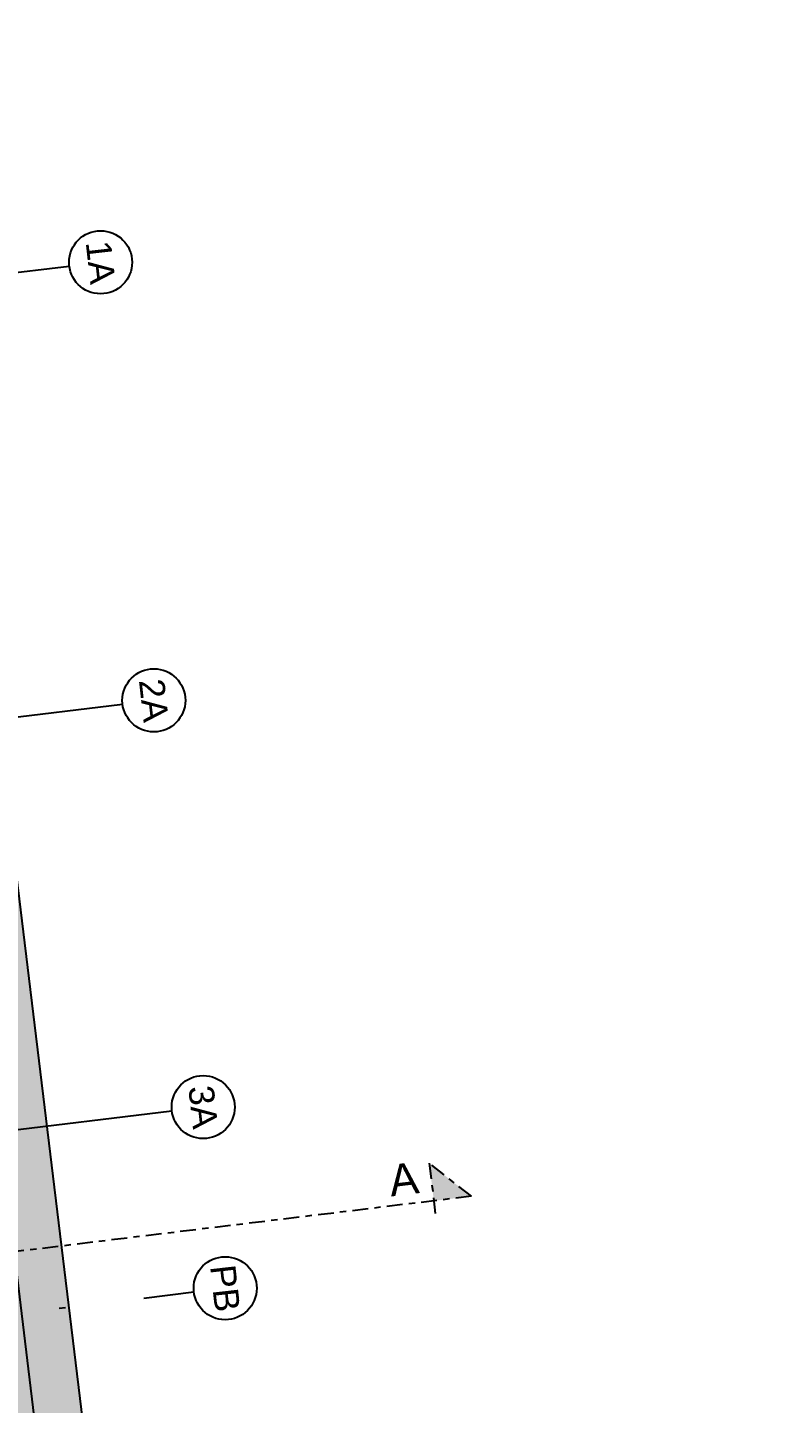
# Model space of a CAD drawing. Header units: millimetres. Extents: x 400408 to 401334, y 4543945 to 4544229.
# Drawn here: x 400478.55 to 400490.53, y 4544081.34 to 4544103.17 of the extents above; entities that cross this region are included whole.
import ezdxf
from ezdxf.enums import TextEntityAlignment as Align

# ---------------------------------------------------------------- set-up
doc = ezdxf.new("R2010")
doc.units = ezdxf.units.MM
for name, pattern in [('AKS', [3, 2.5, -0.25, 0, -0.25]), ('CENTER', [2, 1.25, -0.25, 0.25, -0.25]), ('DASHDOT2', [0.5, 0.25, -0.125, 0, -0.125])]:
    doc.linetypes.add(name, pattern=pattern)
for name, color, linetype in [('aks prota', 2, 'AKS'), ('caks prota', 4, 'Continuous'), ('kesit tarama prota', 252, 'Continuous'), ('kolon tarama prota', 252, 'Continuous'), ('perde prota', 1, 'Continuous'), ('PRT-AL-TUNEL_EKSENI', 14, 'DASHDOT2'), ('skesit prota', 7, 'Continuous'), ('taks prota', 7, 'Continuous'), ('tkesit prota', 7, 'Continuous')]:
    doc.layers.add(name, color=color, linetype=linetype)
doc.styles.add('Arial', font='Arial.ttf')
doc.styles.add('TAKS', font='Arial Unicode.ttf')

msp = doc.modelspace()

# ---------------------------------------------------------------- hatches: boundary and pattern name
at = {"layer": 'kesit tarama prota'}
h = msp.add_hatch(color=256, dxfattribs=at)
h.dxf.hatch_style = 1
h.paths.add_polyline_path([(400484.916, 4544085.154), (400485.584, 4544084.631), (400484.988, 4544084.559)])
at = {"layer": 'kolon tarama prota'}
h = msp.add_hatch(color=256, dxfattribs=at)
h.dxf.hatch_style = 1
h.paths.add_polyline_path([(400442.735, 4544043.866), (400440.834, 4544059.492), (400431.844, 4544069.158), (400438.87, 4544075.692), (400436.771, 4544092.974), (400475.586, 4544097.688), (400488.037, 4543995.155), (400469.195, 4544015.415), (400469.653, 4544011.64), (400470.116, 4544011.142), (400470.068, 4544011.539), (400490.533, 4543989.535), (400477.132, 4544099.89), (400434.743, 4544094.743), (400436.987, 4544076.262), (400429.442, 4544069.245), (400439.097, 4544058.863), (400441.059, 4544042.73), (400461.517, 4544020.733), (400461.565, 4544020.336), (400462.029, 4544019.838), (400461.57, 4544023.613), (400459.417, 4544025.929), (400461.467, 4544027.835), (400459.683, 4544029.754), (400459.463, 4544029.55), (400461.043, 4544027.851), (400459.212, 4544026.148)])

# ---------------------------------------------------------------- linework, layer by layer
at = {"layer": 'aks prota', "ltscale": 10}
for p, q in [((400490.074, 4543987.091), (400475.978, 4544103.171)), ((400432.848, 4544093.757), (400479.207, 4544099.387)), ((400433.692, 4544086.808), (400480.051, 4544092.438)), ((400434.475, 4544080.356), (400480.835, 4544085.985))]:
    msp.add_line(p, q, dxfattribs=at)
at = {"layer": 'caks prota', "ltscale": 0.05}
for centre in [(400479.704, 4544099.447), (400480.548, 4544092.498), (400481.331, 4544086.046), (400481.68, 4544083.172)]:
    msp.add_circle(centre, 0.5, dxfattribs=at)
at = {"layer": 'perde prota'}
msp.add_lwpolyline([(400469.195, 4544015.415), (400469.653, 4544011.64), (400470.116, 4544011.142), (400470.068, 4544011.539), (400490.533, 4543989.535), (400477.132, 4544099.89), (400434.743, 4544094.743), (400436.987, 4544076.262), (400429.442, 4544069.245), (400439.097, 4544058.863), (400441.059, 4544042.73), (400461.517, 4544020.733), (400461.565, 4544020.336), (400462.029, 4544019.838), (400461.57, 4544023.613)], dxfattribs=at)
at = {"layer": 'PRT-AL-TUNEL_EKSENI', "ltscale": 10}
msp.add_line((400434.824, 4544077.483), (400481.184, 4544083.113), dxfattribs=at)
at = {"layer": 'skesit prota', "linetype": 'CENTER', "ltscale": 0.2}
for p, q in [((400484.916, 4544085.154), (400485.024, 4544084.261)), ((400485.584, 4544084.631), (400484.916, 4544085.154)), ((400485.584, 4544084.631), (400433.448, 4544078.3))]:
    msp.add_line(p, q, dxfattribs=at)

# ---------------------------------------------------------------- texts
at = {"layer": 'taks prota', "style": 'TAKS'}
for s, p in [('1A', (400479.704, 4544099.447)), ('2A', (400480.548, 4544092.498)), ('3A', (400481.331, 4544086.046)), ('PB', (400481.68, 4544083.172))]:
    msp.add_text(s, height=0.4, rotation=276.4292, dxfattribs=at).set_placement(p, align=Align.MIDDLE_CENTER)
at = {"layer": 'tkesit prota', "style": 'Arial'}
msp.add_text('A', height=0.5, rotation=6.924, dxfattribs=at).set_placement((400484.309, 4544084.627))

doc.saveas('drawing.dxf')
